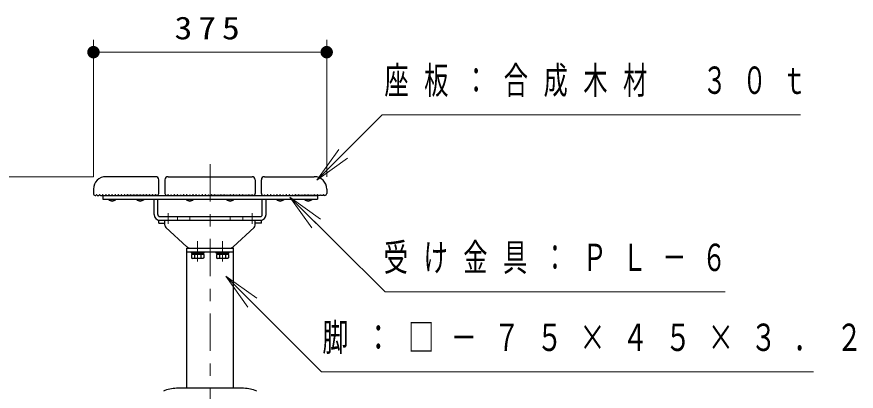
# Model space of a CAD drawing. Units: millimetres on the paper, scale 1:20. Extents: x -385 to 0, y 0 to 267.
# Drawn here: x -126.4 to -58.9, y 119.2 to 149.3 of the extents above; entities that cross this region are included whole.
import ezdxf

# ---------------------------------------------------------------- set-up
doc = ezdxf.new("R2010")
doc.units = ezdxf.units.MM
doc.linetypes.add('USER1', pattern=[4.5, 2.5, -2])
doc.linetypes.add('USER2', pattern=[6, 3, -1, 1, -1])
doc.layers.add('1_20', color=7, linetype='Continuous', lineweight=25)
doc.styles.add('ＭＳ ゴシック', font='')
doc.styles.get('ＭＳ ゴシック').set_extended_font_data('MS Gothic')

# ---------------------------------------------------------------- blocks, each defined once
blk = doc.blocks.new('filled_dot')
at = {"color": 0, "linetype": 'Continuous', "lineweight": -2, "const_width": 1.25}
blk.add_lwpolyline([(-0.625, 0, 1), (0.625, 0, 1)], format="xyb", close=True, dxfattribs=at)

msp = doc.modelspace()

# ---------------------------------------------------------------- linework, layer by layer
at = {"layer": '1_20', "lineweight": 13}
for p, q in [((-120.254, 136.44), (-120.254, 147.44)), ((-101.504, 136.44), (-101.504, 147.44)), ((-120.254, 146.44), (-101.504, 146.44)), ((-102.298, 136.154), (-100.53, 138.629)), ((-102.298, 136.154), (-100.176, 138.276)), ((-99.823, 137.922), (-102.298, 136.154)), ((-120.254, 136.44), (-159.879, 136.44)), ((-102.695, 132.323), (-104.477, 134.787)), ((-104.477, 134.787), (-101.992, 133.034)), ((-104.477, 134.787), (-102.343, 132.678)), ((-107.84, 125.969), (-109.608, 128.444)), ((-109.608, 128.444), (-107.133, 126.676)), ((-109.608, 128.444), (-107.487, 126.322))]:
    msp.add_line(p, q, dxfattribs=at)
at = {"layer": '1_20', "linetype": 'USER2', "lineweight": 13}
for p, q in [((-110.879, 116.44), (-110.879, 137.639)), ((-114.254, 133.509), (-114.254, 132.64)), ((-107.504, 133.509), (-107.504, 132.64))]:
    msp.add_line(p, q, dxfattribs=at)
at = {"layer": '1_20', "color": 3}
for p, q in [((-115.254, 136.44), (-119.254, 136.44)), ((-114.254, 136.44), (-107.504, 136.44)), ((-106.504, 136.44), (-102.504, 136.44)), ((-115.004, 135.09), (-115.004, 136.19)), ((-114.504, 136.19), (-114.504, 135.09)), ((-107.254, 136.19), (-107.254, 135.09)), ((-106.754, 135.09), (-106.754, 136.19)), ((-120.254, 135.44), (-120.254, 135.09)), ((-120.014, 134.986), (-120.06, 134.94)), ((-119.948, 134.94), (-119.993, 134.986)), ((-119.764, 134.986), (-119.81, 134.94)), ((-119.698, 134.94), (-119.743, 134.986)), ((-119.514, 134.986), (-119.56, 134.94)), ((-119.448, 134.94), (-119.493, 134.986)), ((-119.264, 134.986), (-119.31, 134.94)), ((-119.198, 134.94), (-119.243, 134.986)), ((-119.014, 134.986), (-119.06, 134.94)), ((-118.948, 134.94), (-118.993, 134.986)), ((-118.764, 134.986), (-118.81, 134.94)), ((-118.698, 134.94), (-118.743, 134.986)), ((-118.514, 134.986), (-118.56, 134.94)), ((-118.448, 134.94), (-118.493, 134.986)), ((-118.264, 134.986), (-118.31, 134.94)), ((-118.198, 134.94), (-118.243, 134.986)), ((-118.014, 134.986), (-118.06, 134.94)), ((-117.948, 134.94), (-117.993, 134.986)), ((-117.764, 134.986), (-117.81, 134.94)), ((-117.698, 134.94), (-117.743, 134.986)), ((-117.56, 134.94), (-117.514, 134.986)), ((-117.493, 134.986), (-117.448, 134.94)), ((-117.31, 134.94), (-117.264, 134.986)), ((-117.243, 134.986), (-117.198, 134.94)), ((-117.06, 134.94), (-117.014, 134.986)), ((-116.993, 134.986), (-116.948, 134.94)), ((-116.81, 134.94), (-116.764, 134.986)), ((-116.743, 134.986), (-116.698, 134.94)), ((-116.56, 134.94), (-116.514, 134.986)), ((-116.493, 134.986), (-116.448, 134.94)), ((-116.31, 134.94), (-116.264, 134.986)), ((-116.243, 134.986), (-116.198, 134.94)), ((-116.06, 134.94), (-116.014, 134.986)), ((-115.993, 134.986), (-115.948, 134.94)), ((-115.81, 134.94), (-115.764, 134.986)), ((-115.743, 134.986), (-115.698, 134.94)), ((-115.56, 134.94), (-115.514, 134.986)), ((-115.493, 134.986), (-115.448, 134.94)), ((-115.31, 134.94), (-115.264, 134.986)), ((-115.243, 134.986), (-115.198, 134.94)), ((-114.264, 134.986), (-114.31, 134.94)), ((-114.198, 134.94), (-114.243, 134.986)), ((-114.014, 134.986), (-114.06, 134.94)), ((-113.948, 134.94), (-113.993, 134.986)), ((-113.764, 134.986), (-113.81, 134.94)), ((-113.698, 134.94), (-113.743, 134.986)), ((-113.514, 134.986), (-113.56, 134.94)), ((-113.448, 134.94), (-113.493, 134.986)), ((-113.264, 134.986), (-113.31, 134.94)), ((-113.198, 134.94), (-113.243, 134.986)), ((-113.014, 134.986), (-113.06, 134.94)), ((-112.948, 134.94), (-112.993, 134.986)), ((-112.764, 134.986), (-112.81, 134.94)), ((-112.698, 134.94), (-112.743, 134.986)), ((-112.514, 134.986), (-112.56, 134.94)), ((-112.448, 134.94), (-112.493, 134.986)), ((-112.264, 134.986), (-112.31, 134.94)), ((-112.198, 134.94), (-112.243, 134.986)), ((-112.014, 134.986), (-112.06, 134.94)), ((-111.948, 134.94), (-111.993, 134.986)), ((-111.764, 134.986), (-111.81, 134.94)), ((-111.698, 134.94), (-111.743, 134.986)), ((-111.514, 134.986), (-111.56, 134.94)), ((-111.448, 134.94), (-111.493, 134.986)), ((-111.264, 134.986), (-111.31, 134.94)), ((-111.198, 134.94), (-111.243, 134.986)), ((-111.014, 134.986), (-111.06, 134.94)), ((-110.948, 134.94), (-110.993, 134.986)), ((-110.81, 134.94), (-110.764, 134.986)), ((-110.743, 134.986), (-110.698, 134.94)), ((-110.56, 134.94), (-110.514, 134.986)), ((-110.493, 134.986), (-110.448, 134.94)), ((-110.31, 134.94), (-110.264, 134.986)), ((-110.243, 134.986), (-110.198, 134.94)), ((-110.06, 134.94), (-110.014, 134.986)), ((-109.993, 134.986), (-109.948, 134.94)), ((-109.81, 134.94), (-109.764, 134.986)), ((-109.743, 134.986), (-109.698, 134.94)), ((-109.56, 134.94), (-109.514, 134.986)), ((-109.493, 134.986), (-109.448, 134.94)), ((-109.31, 134.94), (-109.264, 134.986)), ((-109.243, 134.986), (-109.198, 134.94)), ((-109.06, 134.94), (-109.014, 134.986)), ((-108.993, 134.986), (-108.948, 134.94)), ((-108.81, 134.94), (-108.764, 134.986)), ((-108.743, 134.986), (-108.698, 134.94)), ((-108.56, 134.94), (-108.514, 134.986)), ((-108.493, 134.986), (-108.448, 134.94)), ((-108.31, 134.94), (-108.264, 134.986)), ((-108.243, 134.986), (-108.198, 134.94)), ((-108.06, 134.94), (-108.014, 134.986)), ((-107.993, 134.986), (-107.948, 134.94)), ((-107.81, 134.94), (-107.764, 134.986)), ((-107.743, 134.986), (-107.698, 134.94)), ((-107.56, 134.94), (-107.514, 134.986)), ((-107.493, 134.986), (-107.448, 134.94)), ((-106.514, 134.986), (-106.56, 134.94)), ((-106.448, 134.94), (-106.493, 134.986)), ((-106.264, 134.986), (-106.31, 134.94)), ((-106.198, 134.94), (-106.243, 134.986)), ((-106.014, 134.986), (-106.06, 134.94)), ((-105.948, 134.94), (-105.993, 134.986)), ((-105.764, 134.986), (-105.81, 134.94)), ((-105.698, 134.94), (-105.743, 134.986)), ((-105.514, 134.986), (-105.56, 134.94)), ((-105.448, 134.94), (-105.493, 134.986)), ((-105.264, 134.986), (-105.31, 134.94)), ((-105.198, 134.94), (-105.243, 134.986)), ((-105.014, 134.986), (-105.06, 134.94)), ((-104.948, 134.94), (-104.993, 134.986)), ((-104.764, 134.986), (-104.81, 134.94)), ((-104.698, 134.94), (-104.743, 134.986)), ((-104.514, 134.986), (-104.56, 134.94)), ((-104.448, 134.94), (-104.493, 134.986)), ((-104.264, 134.986), (-104.31, 134.94)), ((-104.198, 134.94), (-104.243, 134.986)), ((-104.06, 134.94), (-104.014, 134.986)), ((-103.993, 134.986), (-103.948, 134.94)), ((-103.81, 134.94), (-103.764, 134.986)), ((-103.743, 134.986), (-103.698, 134.94)), ((-103.56, 134.94), (-103.514, 134.986)), ((-103.493, 134.986), (-103.448, 134.94)), ((-103.31, 134.94), (-103.264, 134.986)), ((-103.243, 134.986), (-103.198, 134.94)), ((-103.06, 134.94), (-103.014, 134.986)), ((-102.993, 134.986), (-102.948, 134.94)), ((-102.81, 134.94), (-102.764, 134.986)), ((-102.743, 134.986), (-102.698, 134.94)), ((-102.56, 134.94), (-102.514, 134.986)), ((-102.493, 134.986), (-102.448, 134.94)), ((-102.31, 134.94), (-102.264, 134.986)), ((-102.243, 134.986), (-102.198, 134.94)), ((-102.06, 134.94), (-102.014, 134.986)), ((-101.993, 134.986), (-101.948, 134.94)), ((-101.81, 134.94), (-101.764, 134.986)), ((-101.743, 134.986), (-101.698, 134.94)), ((-101.504, 135.44), (-101.504, 135.09)), ((-120.104, 134.94), (-120.06, 134.94)), ((-119.948, 134.94), (-119.81, 134.94)), ((-119.698, 134.94), (-119.56, 134.94)), ((-119.448, 134.94), (-119.31, 134.94)), ((-119.198, 134.94), (-119.06, 134.94)), ((-118.948, 134.94), (-118.81, 134.94)), ((-118.698, 134.94), (-118.56, 134.94)), ((-118.448, 134.94), (-118.31, 134.94)), ((-118.198, 134.94), (-118.06, 134.94)), ((-117.948, 134.94), (-117.81, 134.94)), ((-117.698, 134.94), (-117.629, 134.94)), ((-117.56, 134.94), (-117.629, 134.94)), ((-117.31, 134.94), (-117.448, 134.94)), ((-117.06, 134.94), (-117.198, 134.94)), ((-116.81, 134.94), (-116.948, 134.94)), ((-116.56, 134.94), (-116.698, 134.94)), ((-116.31, 134.94), (-116.448, 134.94)), ((-116.06, 134.94), (-116.198, 134.94)), ((-115.81, 134.94), (-115.948, 134.94)), ((-115.56, 134.94), (-115.698, 134.94)), ((-115.31, 134.94), (-115.448, 134.94)), ((-115.154, 134.94), (-115.198, 134.94)), ((-114.354, 134.94), (-114.31, 134.94)), ((-114.198, 134.94), (-114.06, 134.94)), ((-113.948, 134.94), (-113.81, 134.94)), ((-113.698, 134.94), (-113.56, 134.94)), ((-113.448, 134.94), (-113.31, 134.94)), ((-113.198, 134.94), (-113.06, 134.94)), ((-112.948, 134.94), (-112.81, 134.94)), ((-112.698, 134.94), (-112.56, 134.94)), ((-112.448, 134.94), (-112.31, 134.94)), ((-112.198, 134.94), (-112.06, 134.94)), ((-111.948, 134.94), (-111.81, 134.94)), ((-111.698, 134.94), (-111.56, 134.94)), ((-111.448, 134.94), (-111.31, 134.94)), ((-111.198, 134.94), (-111.06, 134.94)), ((-110.948, 134.94), (-110.879, 134.94)), ((-110.81, 134.94), (-110.879, 134.94)), ((-110.56, 134.94), (-110.698, 134.94)), ((-110.31, 134.94), (-110.448, 134.94)), ((-110.06, 134.94), (-110.198, 134.94)), ((-109.81, 134.94), (-109.948, 134.94)), ((-109.56, 134.94), (-109.698, 134.94)), ((-109.31, 134.94), (-109.448, 134.94)), ((-109.06, 134.94), (-109.198, 134.94)), ((-108.81, 134.94), (-108.948, 134.94)), ((-108.56, 134.94), (-108.698, 134.94)), ((-108.31, 134.94), (-108.448, 134.94)), ((-108.06, 134.94), (-108.198, 134.94)), ((-107.81, 134.94), (-107.948, 134.94)), ((-107.56, 134.94), (-107.698, 134.94)), ((-107.404, 134.94), (-107.448, 134.94)), ((-106.604, 134.94), (-106.56, 134.94)), ((-106.448, 134.94), (-106.31, 134.94)), ((-106.198, 134.94), (-106.06, 134.94)), ((-105.948, 134.94), (-105.81, 134.94)), ((-105.698, 134.94), (-105.56, 134.94)), ((-105.448, 134.94), (-105.31, 134.94)), ((-105.198, 134.94), (-105.06, 134.94)), ((-104.948, 134.94), (-104.81, 134.94)), ((-104.698, 134.94), (-104.56, 134.94)), ((-104.448, 134.94), (-104.31, 134.94)), ((-104.198, 134.94), (-104.129, 134.94)), ((-104.06, 134.94), (-104.129, 134.94)), ((-103.81, 134.94), (-103.948, 134.94)), ((-103.56, 134.94), (-103.698, 134.94)), ((-103.31, 134.94), (-103.448, 134.94)), ((-103.06, 134.94), (-103.198, 134.94)), ((-102.81, 134.94), (-102.948, 134.94)), ((-102.56, 134.94), (-102.698, 134.94)), ((-102.31, 134.94), (-102.448, 134.94)), ((-102.06, 134.94), (-102.198, 134.94)), ((-101.81, 134.94), (-101.948, 134.94)), ((-101.654, 134.94), (-101.698, 134.94))]:
    msp.add_line(p, q, dxfattribs=at)
at = {"layer": '1_20'}
for p, q in [((-119.504, 134.94), (-102.254, 134.94)), ((-119.504, 134.94), (-119.504, 134.64)), ((-119.504, 134.64), (-102.254, 134.64)), ((-119.049, 134.64), (-119.049, 134.615)), ((-119.049, 134.64), (-118.459, 134.64)), ((-119.049, 134.615), (-118.459, 134.615)), ((-118.459, 134.64), (-118.459, 134.615)), ((-116.799, 134.64), (-116.799, 134.615)), ((-116.799, 134.64), (-116.209, 134.64)), ((-116.799, 134.615), (-116.209, 134.615)), ((-116.209, 134.64), (-116.209, 134.615)), ((-115.379, 133.39), (-115.379, 134.64)), ((-115.079, 133.39), (-115.079, 134.64)), ((-112.799, 134.64), (-112.799, 134.615)), ((-112.799, 134.64), (-112.209, 134.64)), ((-112.799, 134.615), (-112.209, 134.615)), ((-112.209, 134.64), (-112.209, 134.615)), ((-109.549, 134.64), (-109.549, 134.615)), ((-109.549, 134.64), (-108.959, 134.64)), ((-109.549, 134.615), (-108.959, 134.615)), ((-108.959, 134.64), (-108.959, 134.615)), ((-106.679, 133.39), (-106.679, 134.64)), ((-106.379, 133.39), (-106.379, 134.64)), ((-105.549, 134.64), (-105.549, 134.615)), ((-105.549, 134.64), (-104.959, 134.64)), ((-105.549, 134.615), (-104.959, 134.615)), ((-104.959, 134.64), (-104.959, 134.615)), ((-103.299, 134.64), (-103.299, 134.615)), ((-103.299, 134.64), (-102.709, 134.64)), ((-103.299, 134.615), (-102.709, 134.615)), ((-102.709, 134.64), (-102.709, 134.615)), ((-102.254, 134.94), (-102.254, 134.64)), ((-115.004, 132.94), (-106.754, 132.94)), ((-114.929, 133.24), (-106.829, 133.24)), ((-112.404, 130.39), (-111.354, 130.39)), ((-112.404, 130.39), (-112.404, 130.315)), ((-112.404, 130.315), (-111.354, 130.315)), ((-112.339, 130.315), (-112.339, 130.19)), ((-111.419, 130.315), (-112.339, 130.315)), ((-111.912, 130.315), (-111.879, 130.19)), ((-111.879, 130.315), (-111.845, 130.19)), ((-111.419, 130.315), (-111.419, 130.19)), ((-111.354, 130.315), (-111.354, 130.39)), ((-110.404, 130.39), (-109.354, 130.39)), ((-110.404, 130.39), (-110.404, 130.315)), ((-110.404, 130.315), (-109.354, 130.315)), ((-110.339, 130.315), (-110.339, 130.19)), ((-109.419, 130.315), (-110.339, 130.315)), ((-109.912, 130.315), (-109.879, 130.19)), ((-109.879, 130.315), (-109.845, 130.19)), ((-109.419, 130.315), (-109.419, 130.19)), ((-109.354, 130.315), (-109.354, 130.39)), ((-111.419, 130.19), (-112.339, 130.19)), ((-109.419, 130.19), (-110.339, 130.19)), ((-108.179, 119.44), (-113.579, 119.44))]:
    msp.add_line(p, q, dxfattribs=at)
at = {"layer": '1_20', "color": 4}
for p, q in [((-115.004, 132.94), (-106.754, 132.94)), ((-115.004, 132.715), (-115.004, 132.94)), ((-114.504, 132.55), (-114.504, 132.94)), ((-107.254, 132.55), (-107.254, 132.94)), ((-106.754, 132.715), (-106.754, 132.94)), ((-115.004, 132.715), (-114.504, 132.715)), ((-114.423, 132.366), (-112.734, 130.809)), ((-107.334, 132.366), (-109.024, 130.809)), ((-106.754, 132.715), (-107.254, 132.715)), ((-112.754, 130.69), (-109.004, 130.69)), ((-112.754, 119.44), (-112.754, 130.69)), ((-112.754, 130.39), (-109.004, 130.39)), ((-112.429, 130.69), (-109.329, 130.69)), ((-109.004, 119.44), (-109.004, 130.69))]:
    msp.add_line(p, q, dxfattribs=at)
at = {"layer": '1_20', "linetype": 'USER1', "lineweight": 13}
for p, q in [((-113.504, 132.94), (-113.504, 133.24)), ((-112.504, 132.94), (-112.504, 133.24)), ((-109.254, 132.94), (-109.254, 133.24)), ((-108.254, 132.94), (-108.254, 133.24))]:
    msp.add_line(p, q, dxfattribs=at)
at = {"layer": '1_20', "color": 4, "linetype": 'USER2', "lineweight": 13}
for p, q in [((-111.879, 129.617), (-111.879, 131.255)), ((-109.879, 129.617), (-109.879, 131.255))]:
    msp.add_line(p, q, dxfattribs=at)
at = {"layer": '1_20', "color": 131}
for p, q in [((-111.388, 130.19), (-112.37, 130.19)), ((-112.37, 130.19), (-112.37, 129.915)), ((-112.37, 129.915), (-112.291, 129.87)), ((-111.466, 129.87), (-112.291, 129.87)), ((-112.124, 130.19), (-112.124, 129.915)), ((-111.633, 130.19), (-111.633, 129.915)), ((-111.388, 129.915), (-111.466, 129.87)), ((-111.388, 130.19), (-111.388, 129.915)), ((-109.388, 130.19), (-110.37, 130.19)), ((-110.37, 130.19), (-110.37, 129.915)), ((-110.37, 129.915), (-110.291, 129.87)), ((-109.466, 129.87), (-110.291, 129.87)), ((-110.124, 130.19), (-110.124, 129.915)), ((-109.633, 130.19), (-109.633, 129.915)), ((-109.388, 129.915), (-109.466, 129.87)), ((-109.388, 130.19), (-109.388, 129.915))]:
    msp.add_line(p, q, dxfattribs=at)
at = {"layer": '1_20', "lineweight": 13}
for points in [[(-102.298, 136.154), (-97.045, 141.407), (-63.427, 141.407)], [(-104.477, 134.787), (-96.791, 127.19), (-69.468, 127.19)], [(-109.608, 128.444), (-101.931, 120.766), (-62.362, 120.766)]]:
    msp.add_lwpolyline(points, dxfattribs=at)
at = {"layer": '1_20', "color": 3}
for centre, radius, start, end in [((-119.254, 135.44), 1, 90, 180), ((-115.254, 136.19), 0.25, 0, 90), ((-114.254, 136.19), 0.25, 90, 180), ((-107.504, 136.19), 0.25, 0, 90), ((-106.504, 136.19), 0.25, 90, 180), ((-102.504, 135.44), 1, 0, 90), ((-120.104, 135.09), 0.15, 180, 270), ((-120.004, 134.975), 0.015, 44.99999, 135.00001), ((-119.754, 134.975), 0.015, 44.99999, 135.00001), ((-119.504, 134.975), 0.015, 44.99999, 135.00001), ((-119.254, 134.975), 0.015, 44.99999, 135.00001), ((-119.004, 134.975), 0.015, 44.99999, 135.00001), ((-118.754, 134.975), 0.015, 44.99999, 135.00001), ((-118.504, 134.975), 0.015, 44.99999, 135.00001), ((-118.254, 134.975), 0.015, 44.99999, 135.00001), ((-118.004, 134.975), 0.015, 44.99999, 135.00001), ((-117.754, 134.975), 0.015, 44.99999, 135.00001), ((-117.504, 134.975), 0.015, 44.99999, 135.00001), ((-117.504, 134.975), 0.015, 44.99999, 135.00001), ((-117.254, 134.975), 0.015, 44.99999, 135.00001), ((-117.004, 134.975), 0.015, 44.99999, 135.00001), ((-116.754, 134.975), 0.015, 44.99999, 135.00001), ((-116.504, 134.975), 0.015, 44.99999, 135.00001), ((-116.254, 134.975), 0.015, 44.99999, 135.00001), ((-116.004, 134.975), 0.015, 44.99999, 135.00001), ((-115.754, 134.975), 0.015, 44.99999, 135.00001), ((-115.504, 134.975), 0.015, 44.99999, 135.00001), ((-115.254, 134.975), 0.015, 44.99999, 135.00001), ((-115.154, 135.09), 0.15, 270, 0), ((-114.354, 135.09), 0.15, 180, 270), ((-114.254, 134.975), 0.015, 44.99999, 135.00001), ((-114.004, 134.975), 0.015, 44.99999, 135.00001), ((-113.754, 134.975), 0.015, 44.99999, 135.00001), ((-113.504, 134.975), 0.015, 44.99999, 135.00001), ((-113.254, 134.975), 0.015, 44.99999, 135.00001), ((-113.004, 134.975), 0.015, 44.99999, 135.00001), ((-112.754, 134.975), 0.015, 44.99999, 135.00001), ((-112.504, 134.975), 0.015, 44.99999, 135.00001), ((-112.254, 134.975), 0.015, 44.99999, 135.00001), ((-112.004, 134.975), 0.015, 44.99999, 135.00001), ((-111.754, 134.975), 0.015, 44.99999, 135.00001), ((-111.504, 134.975), 0.015, 44.99999, 135.00001), ((-111.254, 134.975), 0.015, 44.99999, 135.00001), ((-111.004, 134.975), 0.015, 44.99999, 135.00001), ((-110.754, 134.975), 0.015, 44.99999, 135.00001), ((-110.754, 134.975), 0.015, 44.99999, 135.00001), ((-110.504, 134.975), 0.015, 44.99999, 135.00001), ((-110.254, 134.975), 0.015, 44.99999, 135.00001), ((-110.004, 134.975), 0.015, 44.99999, 135.00001), ((-109.754, 134.975), 0.015, 44.99999, 135.00001), ((-109.504, 134.975), 0.015, 44.99999, 135.00001), ((-109.254, 134.975), 0.015, 44.99999, 135.00001), ((-109.004, 134.975), 0.015, 44.99999, 135.00001), ((-108.754, 134.975), 0.015, 44.99999, 135.00001), ((-108.504, 134.975), 0.015, 44.99999, 135.00001), ((-108.254, 134.975), 0.015, 44.99999, 135.00001), ((-108.004, 134.975), 0.015, 44.99999, 135.00001), ((-107.754, 134.975), 0.015, 44.99999, 135.00001), ((-107.504, 134.975), 0.015, 44.99999, 135.00001), ((-107.404, 135.09), 0.15, 270, 0), ((-106.604, 135.09), 0.15, 180, 270), ((-106.504, 134.975), 0.015, 44.99999, 135.00001), ((-106.254, 134.975), 0.015, 44.99999, 135.00001), ((-106.004, 134.975), 0.015, 44.99999, 135.00001), ((-105.754, 134.975), 0.015, 44.99999, 135.00001), ((-105.504, 134.975), 0.015, 44.99999, 135.00001), ((-105.254, 134.975), 0.015, 44.99999, 135.00001), ((-105.004, 134.975), 0.015, 44.99999, 135.00001), ((-104.754, 134.975), 0.015, 44.99999, 135.00001), ((-104.504, 134.975), 0.015, 44.99999, 135.00001), ((-104.254, 134.975), 0.015, 44.99999, 135.00001), ((-104.254, 134.975), 0.015, 44.99999, 135.00001), ((-104.004, 134.975), 0.015, 44.99999, 135.00001), ((-103.754, 134.975), 0.015, 44.99999, 135.00001), ((-103.504, 134.975), 0.015, 44.99999, 135.00001), ((-103.254, 134.975), 0.015, 44.99999, 135.00001), ((-103.004, 134.975), 0.015, 44.99999, 135.00001), ((-102.754, 134.975), 0.015, 44.99999, 135.00001), ((-102.504, 134.975), 0.015, 44.99999, 135.00001), ((-102.254, 134.975), 0.015, 44.99999, 135.00001), ((-102.004, 134.975), 0.015, 44.99999, 135.00001), ((-101.754, 134.975), 0.015, 44.99999, 135.00001), ((-101.654, 135.09), 0.15, 270, 0)]:
    msp.add_arc(centre, radius, start, end, dxfattribs=at)
at = {"layer": '1_20'}
for centre, radius, start, end in [((-118.754, 134.885), 0.4, 222.43594, 317.56406), ((-116.504, 134.885), 0.4, 222.43594, 317.56406), ((-112.504, 134.885), 0.4, 222.43594, 317.56406), ((-109.254, 134.885), 0.4, 222.43594, 317.56406), ((-105.254, 134.885), 0.4, 222.43594, 317.56406), ((-103.004, 134.885), 0.4, 222.43594, 317.56406), ((-114.929, 133.39), 0.45, 180, 270), ((-114.929, 133.39), 0.15, 180, 270), ((-106.829, 133.39), 0.45, 270, 0), ((-106.829, 133.39), 0.15, 270, 0), ((-113.579, 116.94), 2.5, 89.99998, 114.8206), ((-108.179, 116.94), 2.5, 65.17946, 89.99998)]:
    msp.add_arc(centre, radius, start, end, dxfattribs=at)
at = {"layer": '1_20', "color": 4}
for centre, radius, start, end in [((-114.254, 132.55), 0.25, 180, 227.34267), ((-107.504, 132.55), 0.25, 312.65733, 0), ((-112.429, 131.14), 0.45, 227.34267, 270), ((-109.329, 131.14), 0.45, 270, 312.65733)]:
    msp.add_arc(centre, radius, start, end, dxfattribs=at)
at = {"layer": '1_20', "color": 131}
for centre, radius, start, end in [((-112.247, 130.128), 0.245, 240.00001, 299.99999), ((-111.879, 130.559), 0.689, 249.136, 290.864), ((-111.511, 130.128), 0.245, 240.00001, 299.99999), ((-110.247, 130.128), 0.245, 240.00001, 299.99999), ((-109.879, 130.559), 0.689, 249.136, 290.864), ((-109.511, 130.128), 0.245, 240.00001, 299.99999)]:
    msp.add_arc(centre, radius, start, end, dxfattribs=at)

# ---------------------------------------------------------------- block references
at = {"layer": '1_20', "lineweight": 13, "xscale": 0.4, "yscale": 0.4}
msp.add_blockref('filled_dot', (-120.254, 146.44), dxfattribs=at)
at = {"layer": '1_20', "lineweight": 13, "xscale": 0.4, "yscale": 0.4, "rotation": 180}
msp.add_blockref('filled_dot', (-101.504, 146.44), dxfattribs=at)

# ---------------------------------------------------------------- texts
at = {"layer": '1_20', "style": 'ＭＳ ゴシック'}
for s, insert, char_height, attachment_point in [('\\T1.33;\\W1.15;375', (-110.879, 147.44), 1.833, 8), ('\\T1.64;\\W0.65;座板：合成木材\u3000３０ｔ', (-96.863, 144.057), 2.199, 4), ('\\T1.64;\\W0.65;受け金具：ＰＬ－６', (-96.918, 129.84), 2.199, 4), ('\\T1.64;\\W0.7;脚：□－７５×４５×３．２', (-101.85, 123.416), 2.199, 4)]:
    msp.add_mtext(s, dxfattribs=dict(at, insert=insert, char_height=char_height, attachment_point=attachment_point))

doc.saveas('drawing.dxf')
